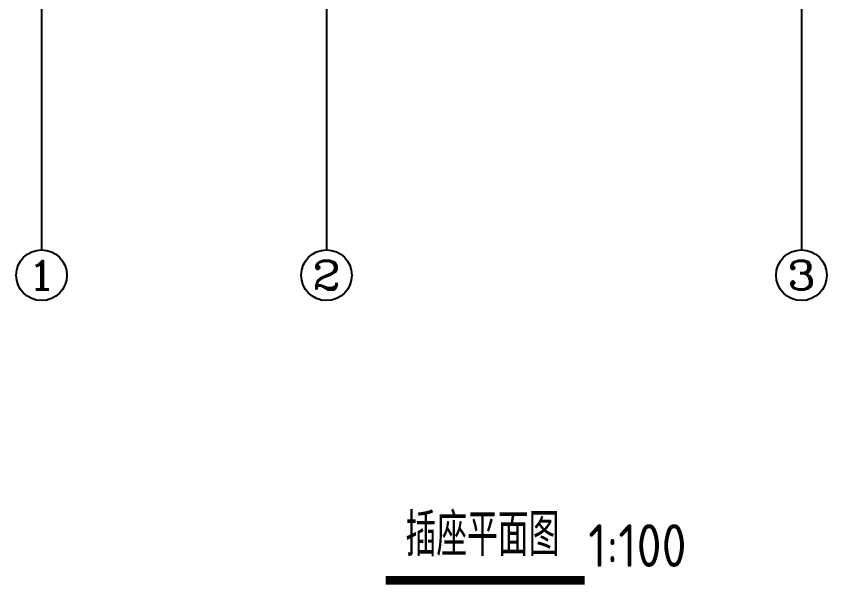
# Model space of a CAD drawing. Extents: x 5279878 to 5976284, y -275259 to -27697.
# Drawn here: x 5526293 to 5539093, y -227911 to -218935 of the extents above; entities that cross this region are included whole.
import ezdxf
from ezdxf.enums import TextEntityAlignment as Align

# ---------------------------------------------------------------- set-up
doc = ezdxf.new("R2010")
doc.units = 0
doc.header["$LTSCALE"] = 1000
doc.header["$MEASUREMENT"] = 0
doc.layers.get('0').update_dxf_attribs({"linetype": 'CONTINUOUS'})
for name, color, linetype in [('AXIS_TEXT', 7, 'CONTINUOUS'), ('DIM_SYMB', 3, 'CONTINUOUS'), ('PUB_TEXT', 7, 'CONTINUOUS'), ('建筑底图', 251, 'CONTINUOUS')]:
    doc.layers.add(name, color=color, linetype=linetype)
doc.styles.add('_TCH_AXIS', font='COMPLEX', dxfattribs={"bigfont": 'GBCBIG'})
doc.styles.add('COMPLEX', font='COMPLEX')
doc.styles.get("Standard").update_dxf_attribs({"font": 'GBENOR', "bigfont": 'GBCBIG'})

# ---------------------------------------------------------------- blocks, each defined once
blk = doc.blocks.new('_AXISO')
blk.add_circle((0, 0), 0.5)
at = {"layer": 'AXIS_TEXT', "style": 'COMPLEX', "width": 1.041667}
blk.add_attdef('A', text='', height=0.56, dxfattribs=at).set_placement((-0.25, -0.28), (0.25, -0.28), align=Align.FIT)

msp = doc.modelspace()

# ---------------------------------------------------------------- linework, layer by layer
at = {"layer": 'DIM_SYMB', "const_width": 140}
msp.add_lwpolyline([(5532127.7, -227840.5), (5535271.4, -227840.5)], dxfattribs=at)
at = {"layer": '建筑底图'}
for p, q in [((5526693.5, -218623.2), (5526693.5, -222623.2)), ((5531193.5, -218623.2), (5531193.5, -222623.2)), ((5538693.5, -218623.2), (5538693.5, -222623.2))]:
    msp.add_line(p, q, dxfattribs=at)

# ---------------------------------------------------------------- block references
ref = msp.add_blockref('_AXISO', (5526693.5, -223023.2), dxfattribs=dict(at, xscale=800, yscale=800, zscale=800))
ref.add_attrib('A', '1', dxfattribs={"layer": 'AXIS_TEXT', "color": 0, "height": 452.5, "style": '_TCH_AXIS', "width": 2.333333}).set_placement((5526467.2, -223249.4), (5526919.8, -223249.4), align=Align.FIT)
ref = msp.add_blockref('_AXISO', (5531193.5, -223023.2), dxfattribs=dict(at, xscale=800, yscale=800, zscale=800))
ref.add_attrib('A', '2', dxfattribs={"layer": 'AXIS_TEXT', "color": 0, "height": 452.5, "style": '_TCH_AXIS', "width": 1.5}).set_placement((5530967.2, -223249.4), (5531419.8, -223249.4), align=Align.FIT)
ref = msp.add_blockref('_AXISO', (5538693.5, -223023.2), dxfattribs=dict(at, xscale=800, yscale=800, zscale=800))
ref.add_attrib('A', '3', dxfattribs={"layer": 'AXIS_TEXT', "color": 0, "height": 452.5, "style": '_TCH_AXIS', "width": 1.5}).set_placement((5538467.2, -223249.4), (5538919.8, -223249.4), align=Align.FIT)

# ---------------------------------------------------------------- texts
at = {"layer": 'PUB_TEXT'}
for s, p in [('插座平面图', (5532441.4, -227458)), ('1:100', (5535327.6, -227629.1))]:
    msp.add_text(s, height=675.18, dxfattribs=at).set_placement(p)

doc.saveas('drawing.dxf')
